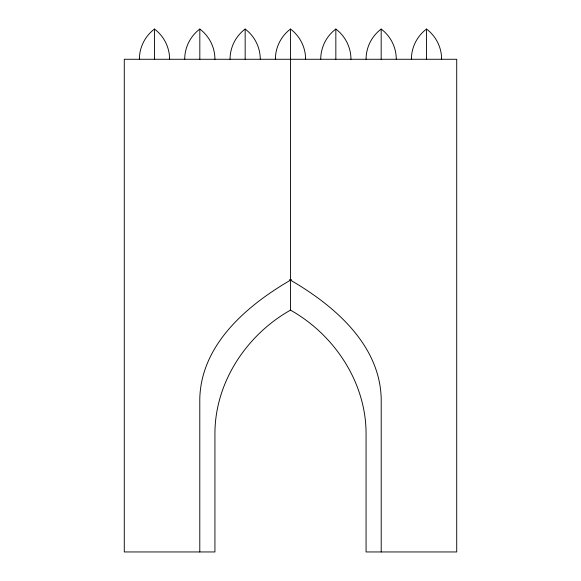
<?xml version="1.0" encoding="UTF-8"?>
<svg xmlns="http://www.w3.org/2000/svg" width="581" height="581" viewBox="0 0 581 581"><rect width="100%" height="100%" fill="white"/><g stroke="black" fill="none" stroke-linecap="round" stroke-linejoin="round"><path stroke-width="0.87" d="M290.5 310.145C246.3 334.946 214.614 382.952 214.934 434.341L214.934 551.95L124.283 551.95L124.283 59.277L456.717 59.277L456.717 551.95L366.066 551.95L366.066 434.341C366.386 382.952 334.7 334.946 290.5 310.145L290.5 29.05A38.898 38.295 26.6 0 0 275.387 59.277M291.473 279.592C247.709 304.836 201.171 344.003 199.791 398.646L199.791 551.95M289.527 279.592C333.291 304.836 379.829 344.003 381.209 398.646L381.209 551.95M411.399 59.277A38.898 38.295 26.6 0 1 426.512 29.05L426.512 59.277M366.066 59.277A38.898 38.295 26.6 0 1 381.18 29.05L381.18 59.277M320.727 59.277A38.898 38.295 26.6 0 1 335.84 29.05L335.84 59.277M230.047 59.277A38.898 38.295 26.6 0 1 245.16 29.05L245.16 59.277M184.714 59.277A38.898 38.295 26.6 0 1 199.82 29.05L199.82 59.277M139.375 59.277A38.898 38.295 26.6 0 1 154.488 29.05L154.488 59.277M335.84 29.05A38.898 38.295 -26.6 0 1 350.953 59.277M426.512 29.05A38.898 38.295 -26.6 0 1 441.625 59.277M290.5 29.05A38.898 38.295 -26.6 0 1 305.613 59.277M381.18 29.05A38.898 38.295 -26.6 0 1 396.286 59.277M245.16 29.05A38.898 38.295 -26.6 0 1 260.273 59.277M154.488 29.05A38.898 38.295 -26.6 0 1 169.601 59.277M199.82 29.05A38.898 38.295 -26.6 0 1 214.934 59.277"/></g></svg>
